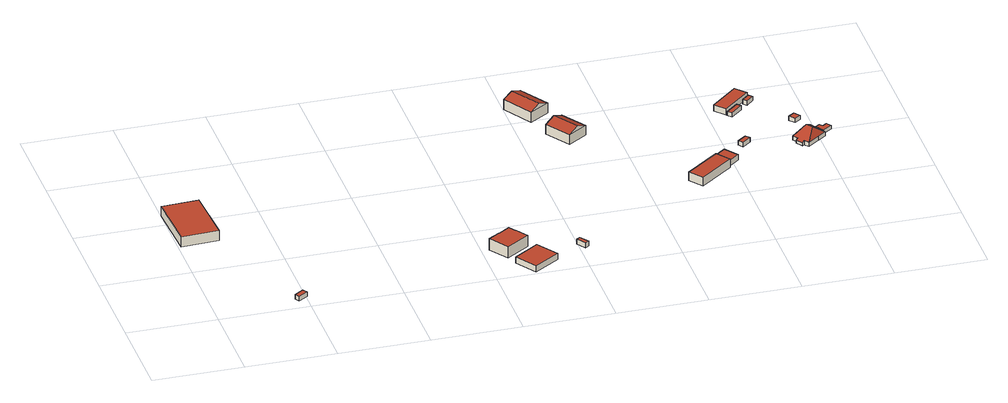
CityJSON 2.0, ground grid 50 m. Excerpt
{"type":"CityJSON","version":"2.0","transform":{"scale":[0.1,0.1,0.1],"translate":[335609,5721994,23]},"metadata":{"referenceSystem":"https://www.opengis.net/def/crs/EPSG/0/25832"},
"CityObjects":{
"building1":{"type":"Building","attributes":{"Geometrietyp2DReferenz":"3000","Gemeindeschluessel":"05170044","function":"31001_2100","roofType":"1000","measuredHeight":5.95},"address":[{"country":"Germany","locality":"Voerde","thoroughfareNumber":"108","thoroughfareName":"Weseler Straße"}],"geometry":[{"type":"Solid","lod":"2","boundaries":[[[[0,1,2,3]],[[4,5,1,0]],[[6,7,5,4]],[[3,2,7,6]],[[4,0,3,6]],[[1,5,7,2]]]],"semantics":{"surfaces":[{"type":"WallSurface"},{"type":"RoofSurface"},{"type":"GroundSurface"}],"values":[[0,0,0,0,1,2]]}}]},
"building2":{"type":"Building","attributes":{"Geometrietyp2DReferenz":"3000","Gemeindeschluessel":"05170044","function":"31001_2140","roofType":"1000","measuredHeight":2.71},"address":[{"country":"Germany","locality":"Voerde","thoroughfareNumber":"100","thoroughfareName":"Weseler Straße"}],"geometry":[{"type":"Solid","lod":"2","boundaries":[[[[8,9,10,11]],[[12,13,9,8]],[[14,15,13,12]],[[11,10,15,14]],[[12,8,11,14]],[[9,13,15,10]]]],"semantics":{"surfaces":[{"type":"WallSurface"},{"type":"RoofSurface"},{"type":"GroundSurface"}],"values":[[0,0,0,0,1,2]]}}]},
"building3":{"type":"Building","attributes":{"Geometrietyp2DReferenz":"3000","Gemeindeschluessel":"05170044","function":"31001_2020","roofType":"1000","measuredHeight":6.71},"address":[{"country":"Germany","locality":"Voerde","thoroughfareNumber":"3","thoroughfareName":"Bühlstraße"}],"geometry":[{"type":"Solid","lod":"2","boundaries":[[[[16,17,18,19]],[[20,21,17,16]],[[22,23,21,20]],[[24,25,23,22]],[[26,27,25,24]],[[28,29,27,26]],[[30,31,29,28]],[[19,18,31,30]],[[28,26,24,22,20,16,19,30]],[[17,21,23,25,27,29,31,18]]]],"semantics":{"surfaces":[{"type":"WallSurface"},{"type":"RoofSurface"},{"type":"GroundSurface"}],"values":[[0,0,0,0,0,0,0,0,1,2]]}}]},
"building4":{"type":"Building","attributes":{"Geometrietyp2DReferenz":"3000","Gemeindeschluessel":"05170044","function":"31001_2180","roofType":"1000","measuredHeight":3.57},"address":[{"country":"Germany","locality":"Voerde","thoroughfareNumber":"3","thoroughfareName":"Bühlstraße"}],"geometry":[{"type":"Solid","lod":"2","boundaries":[[[[32,33,34,35]],[[36,37,33,32]],[[38,39,37,36]],[[35,34,39,38]],[[36,32,35,38]],[[33,37,39,34]]]],"semantics":{"surfaces":[{"type":"WallSurface"},{"type":"RoofSurface"},{"type":"GroundSurface"}],"values":[[0,0,0,0,1,2]]}}]},
"building5":{"type":"Building","attributes":{"Geometrietyp2DReferenz":"3000","Gemeindeschluessel":"05170044","function":"31001_2200","roofType":"1000","measuredHeight":2.9},"address":[{"country":"Germany","locality":"Voerde","thoroughfareNumber":"3","thoroughfareName":"Bühlstraße"}],"geometry":[{"type":"Solid","lod":"2","boundaries":[[[[40,41,42,43]],[[44,45,41,40]],[[46,47,45,44]],[[43,42,47,46]],[[44,40,43,46]],[[41,45,47,42]]]],"semantics":{"surfaces":[{"type":"WallSurface"},{"type":"RoofSurface"},{"type":"GroundSurface"}],"values":[[0,0,0,0,1,2]]}}]},
"building6":{"type":"Building","attributes":{"Geometrietyp2DReferenz":"3000","Gemeindeschluessel":"05170044","function":"31001_1010","roofType":"3100","measuredHeight":8.49},"address":[{"country":"Germany","locality":"Voerde","thoroughfareNumber":"11","thoroughfareName":"Alte Bühlstraße"}],"geometry":[{"type":"Solid","lod":"2","boundaries":[[[[48,49,50,51]],[[52,53,49,48]],[[54,55,53,52]],[[51,50,55,54]],[[48,56,52]],[[54,57,51]],[[51,57,56,48]],[[52,56,57,54]],[[49,53,55,50]]]],"semantics":{"surfaces":[{"type":"WallSurface"},{"type":"RoofSurface"},{"type":"GroundSurface"}],"values":[[0,0,0,0,0,0,1,1,2]]}}]},
"building7":{"type":"Building","attributes":{"Geometrietyp2DReferenz":"3000","Gemeindeschluessel":"05170044","function":"31001_1010","roofType":"3100","measuredHeight":8.33},"address":[{"country":"Germany","locality":"Voerde","thoroughfareNumber":"9","thoroughfareName":"Alte Bühlstraße"}],"geometry":[{"type":"Solid","lod":"2","boundaries":[[[[58,59,60,61]],[[62,63,59,58]],[[64,65,63,62]],[[61,60,65,64]],[[58,66,62]],[[64,67,61]],[[61,67,66,58]],[[62,66,67,64]],[[59,63,65,60]]]],"semantics":{"surfaces":[{"type":"WallSurface"},{"type":"RoofSurface"},{"type":"GroundSurface"}],"values":[[0,0,0,0,0,0,1,1,2]]}}]},
"building8":{"type":"Building","attributes":{"Geometrietyp2DReferenz":"3000","Gemeindeschluessel":"05170044","function":"31001_2523","roofType":"1000","measuredHeight":5.05},"geometry":[{"type":"Solid","lod":"2","boundaries":[[[[68,69,70,71]],[[72,73,69,68]],[[74,75,73,72]],[[76,77,75,74]],[[78,79,77,76]],[[71,70,79,78]],[[76,74,72,68,71,78]],[[69,73,75,77,79,70]]]],"semantics":{"surfaces":[{"type":"WallSurface"},{"type":"RoofSurface"},{"type":"GroundSurface"}],"values":[[0,0,0,0,0,0,1,2]]}}]},
"building9":{"type":"Building","attributes":{"Geometrietyp2DReferenz":"3000","Gemeindeschluessel":"05170044","function":"31001_2523","roofType":"1000","measuredHeight":3.25},"geometry":[{"type":"Solid","lod":"2","boundaries":[[[[80,81,82,83]],[[84,85,81,80]],[[86,69,85,84]],[[87,70,69,86]],[[88,79,70,87]],[[83,82,79,88]],[[87,86,84,80,83,88]],[[81,85,69,70,79,82]]]],"semantics":{"surfaces":[{"type":"WallSurface"},{"type":"RoofSurface"},{"type":"GroundSurface"}],"values":[[0,0,0,0,0,0,1,2]]}}]},
"building10":{"type":"Building","attributes":{"Geometrietyp2DReferenz":"3000","Gemeindeschluessel":"05170044","function":"31001_2523","roofType":"1000","measuredHeight":2.76},"geometry":[{"type":"Solid","lod":"2","boundaries":[[[[89,90,91,92]],[[93,94,90,89]],[[95,96,94,93]],[[92,91,96,95]],[[93,89,92,95]],[[90,94,96,91]]]],"semantics":{"surfaces":[{"type":"WallSurface"},{"type":"RoofSurface"},{"type":"GroundSurface"}],"values":[[0,0,0,0,1,2]]}}]},
"building11":{"type":"Building","attributes":{"Geometrietyp2DReferenz":"3000","Gemeindeschluessel":"05170044","function":"31001_2463","roofType":"1000","measuredHeight":2.55},"address":[{"country":"Germany","locality":"Voerde","thoroughfareNumber":"18","thoroughfareName":"Alte Bühlstraße"}],"geometry":[{"type":"Solid","lod":"2","boundaries":[[[[97,98,99,100]],[[101,102,98,97]],[[103,104,102,101]],[[100,99,104,103]],[[101,97,100,103]],[[98,102,104,99]]]],"semantics":{"surfaces":[{"type":"WallSurface"},{"type":"RoofSurface"},{"type":"GroundSurface"}],"values":[[0,0,0,0,1,2]]}}]},
"building12":{"type":"Building","attributes":{"Geometrietyp2DReferenz":"3000","Gemeindeschluessel":"05170044","function":"31001_2444","roofType":"1000","measuredHeight":3.78},"address":[{"country":"Germany","locality":"Voerde","thoroughfareNumber":"18","thoroughfareName":"Alte Bühlstraße"}],"geometry":[{"type":"Solid","lod":"2","boundaries":[[[[105,106,107,108]],[[109,110,106,105]],[[111,112,110,109]],[[108,107,112,111]],[[109,105,108,111]],[[106,110,112,107]]]],"semantics":{"surfaces":[{"type":"WallSurface"},{"type":"RoofSurface"},{"type":"GroundSurface"}],"values":[[0,0,0,0,1,2]]}}]},
"building13":{"type":"Building","attributes":{"Geometrietyp2DReferenz":"3000","Gemeindeschluessel":"05170044","function":"31001_2463","roofType":"1000","measuredHeight":2.44},"address":[{"country":"Germany","locality":"Voerde","thoroughfareNumber":"18","thoroughfareName":"Alte Bühlstraße"}],"geometry":[{"type":"Solid","lod":"2","boundaries":[[[[113,114,115,116]],[[117,118,114,113]],[[119,120,118,117]],[[116,115,120,119]],[[117,113,116,119]],[[114,118,120,115]]]],"semantics":{"surfaces":[{"type":"WallSurface"},{"type":"RoofSurface"},{"type":"GroundSurface"}],"values":[[0,0,0,0,1,2]]}}]},
"building14":{"type":"Building","attributes":{"Gemeindeschluessel":"05170044","Geometrietyp2DReferenz":"3000","function":"31001_1010"},"address":[{"country":"Germany","locality":"Voerde","thoroughfareNumber":"16","thoroughfareName":"Alte Bühlstraße"},{"country":"Germany","locality":"Voerde","thoroughfareNumber":"16a","thoroughfareName":"Alte Bühlstraße"}],"children":["building14-1","building14-2"]},
"building14-1":{"type":"BuildingPart","attributes":{"roofType":"3200","measuredHeight":7.29},"parents":["building14"],"geometry":[{"type":"Solid","lod":"2","boundaries":[[[[121,122,123,124]],[[125,126,122,121]],[[127,128,126,125]],[[129,130,128,127]],[[131,132,130,129]],[[133,134,132,131]],[[135,136,134,133]],[[137,138,136,135]],[[139,140,138,137]],[[141,142,140,139]],[[143,144,145,146]],[[147,148,144,143]],[[124,123,148,147]],[[149,135,133,131,129,127,125,150]],[[125,121,124,147,150]],[[150,147,143,146,141,139,137,149]],[[137,135,149]],[[122,126,128,130,132,134,136,138,140,142,145,144,148,123]],[[141,146,145,142]]]],"semantics":{"surfaces":[{"type":"WallSurface"},{"type":"RoofSurface"},{"type":"GroundSurface"},{"type":"ClosureSurface"}],"values":[[0,0,0,0,0,0,0,0,0,0,0,0,0,1,1,1,1,2,3]]}}]},
"building14-2":{"type":"BuildingPart","attributes":{"roofType":"1000","measuredHeight":2.31},"parents":["building14"],"geometry":[{"type":"MultiSurface","lod":"2","boundaries":[[[151,152,142,153]],[[154,155,152,151]],[[156,157,155,154]],[[158,159,157,156]],[[160,145,159,158]],[[158,156,154,151,153,160]],[[152,155,157,159,145,142]],[[160,153,141,146]],[[142,145,146,141]]],"semantics":{"surfaces":[{"type":"WallSurface"},{"type":"RoofSurface"},{"type":"GroundSurface"},{"type":"ClosureSurface"}],"values":[0,0,0,0,0,1,2,0,3]}}]},
"building15":{"type":"Building","attributes":{"Geometrietyp2DReferenz":"3000","Gemeindeschluessel":"05170044","function":"31001_2723","roofType":"1000","measuredHeight":2.44},"address":[{"country":"Germany","locality":"Voerde","thoroughfareNumber":"16a","thoroughfareName":"Alte Bühlstraße"}],"geometry":[{"type":"Solid","lod":"2","boundaries":[[[[161,162,163,164]],[[165,166,162,161]],[[167,168,166,165]],[[164,163,168,167]],[[165,161,164,167]],[[162,166,168,163]]]],"semantics":{"surfaces":[{"type":"WallSurface"},{"type":"RoofSurface"},{"type":"GroundSurface"}],"values":[[0,0,0,0,1,2]]}}]}
},
"vertices":[
[1,1093,66],[1,1093,6],[16,763,6],[16,763,66],[208,1102,66],[208,1102,6],[223,773,66],[223,773,6],
[504,92,40],[504,92,13],[487,117,13],[487,117,40],[453,59,40],[453,59,13],[437,84,40],[437,84,13],
[1695,330,81],[1695,330,14],[1668,370,14],[1668,370,81],[1698,331,81],[1698,331,14],[1741,265,81],[1741,265,14],[1612,179,81],[1612,179,14],[1540,287,81],[1540,287,14],[1605,331,81],[1605,331,14],[1607,329,81],[1607,329,14],
[1713,4,50],[1713,4,14],[1854,98,14],[1854,98,50],[1634,121,50],[1634,121,14],[1775,216,50],[1775,216,14],
[2025,171,43],[2025,171,14],[2046,185,14],[2046,185,43],[1992,222,43],[1992,222,14],[2012,235,43],[2012,235,14],
[2211,1547,71],[2211,1547,11],[2110,1711,11],[2110,1711,71],[2103,1481,71],[2103,1481,11],[2002,1645,71],[2002,1645,11],[2157,1514,96],[2056,1678,96],
[2337,1271,73],[2337,1271,15],[2247,1406,15],[2247,1406,73],[2232,1202,73],[2232,1202,15],[2142,1337,73],[2142,1337,15],[2284,1237,99],[2194,1371,99],
[2961,757,68],[2961,757,17],[2912,821,17],[2912,821,68],[2968,747,68],[2968,747,17],[2780,604,68],[2780,604,17],[2724,678,68],[2724,678,17],[2911,820,68],[2911,820,17],
[2973,881,50],[2973,881,17],[2905,829,17],[2905,829,50],[3028,808,50],[3028,808,17],[2961,757,50],[2912,821,50],[2911,820,50],
[3136,967,45],[3136,967,17],[3118,990,17],[3118,990,45],[3088,930,45],[3088,930,17],[3070,954,45],[3070,954,17],
[3166,1324,38],[3166,1324,13],[3098,1265,13],[3098,1265,38],[3185,1302,38],[3185,1302,13],[3118,1243,38],[3118,1243,13],
[3191,1461,51],[3191,1461,14],[3042,1328,14],[3042,1328,51],[3244,1401,51],[3244,1401,14],[3094,1269,51],[3094,1269,14],
[3248,1397,38],[3248,1397,13],[3207,1360,13],[3207,1360,38],[3267,1375,38],[3267,1375,13],[3226,1339,38],[3226,1339,13],
[3484,897,34],[3484,897,10],[3484,898,10],[3484,898,35],[3422,851,35],[3422,851,10],[3403,876,35],[3403,876,10],[3393,868,26],[3393,868,10],[3366,904,26],[3366,904,10],[3377,912,35],[3377,912,10],[3358,937,35],[3358,937,10],[3477,1024,35],[3477,1024,10],[3482,1028,30],[3482,1028,10],[3500,1002,29],[3500,1002,10],[3521,952,35],[3521,952,10],[3531,958,10],[3531,958,26],[3532,933,35],[3532,933,10],[3435,955,83],[3460,918,83],
[3524,1018,33],[3524,1018,10],[3500,1002,33],[3538,1000,33],[3538,1000,10],[3561,1017,33],[3561,1017,10],[3580,992,33],[3580,992,10],[3531,958,33],
[3419,1105,35],[3419,1105,10],[3453,1129,10],[3453,1129,35],[3394,1138,35],[3394,1138,10],[3427,1163,35],[3427,1163,10]
]}
